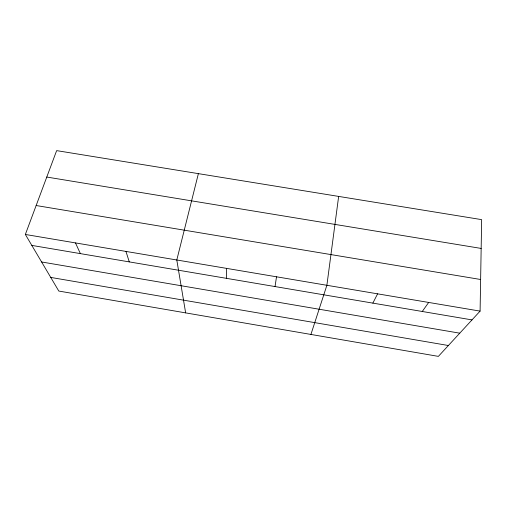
<?xml version="1.0" encoding="UTF-8"?>
<svg xmlns="http://www.w3.org/2000/svg" width="507" height="507" viewBox="0 0 507 507"><rect width="100%" height="100%" fill="white"/><g stroke="black" fill="none" stroke-linecap="round" stroke-linejoin="round"><path stroke-width="0.76" d="M480.091 311.114L481.65 219.632L56.645 150.623L25.35 234.462L58.793 291.05L438.371 356.377L480.091 311.114L25.35 234.462M338.651 196.412L326.882 285.289L310.918 334.443M275.041 286.563L276.511 276.797M198.389 173.641L176.797 259.99L185.644 312.882M372.86 303.116L377.595 293.838M422.261 311.482L428.668 302.445M46.783 177.051L481.162 248.43M36.149 205.525L480.63 279.496M31.814 245.401L471.998 319.898M41.606 261.973L459.76 333.175M50.738 277.418L448.384 345.514M75.48 242.916L80.379 253.62M125.964 251.421L129.279 261.897M226.483 268.368L226.616 278.368"/></g></svg>
